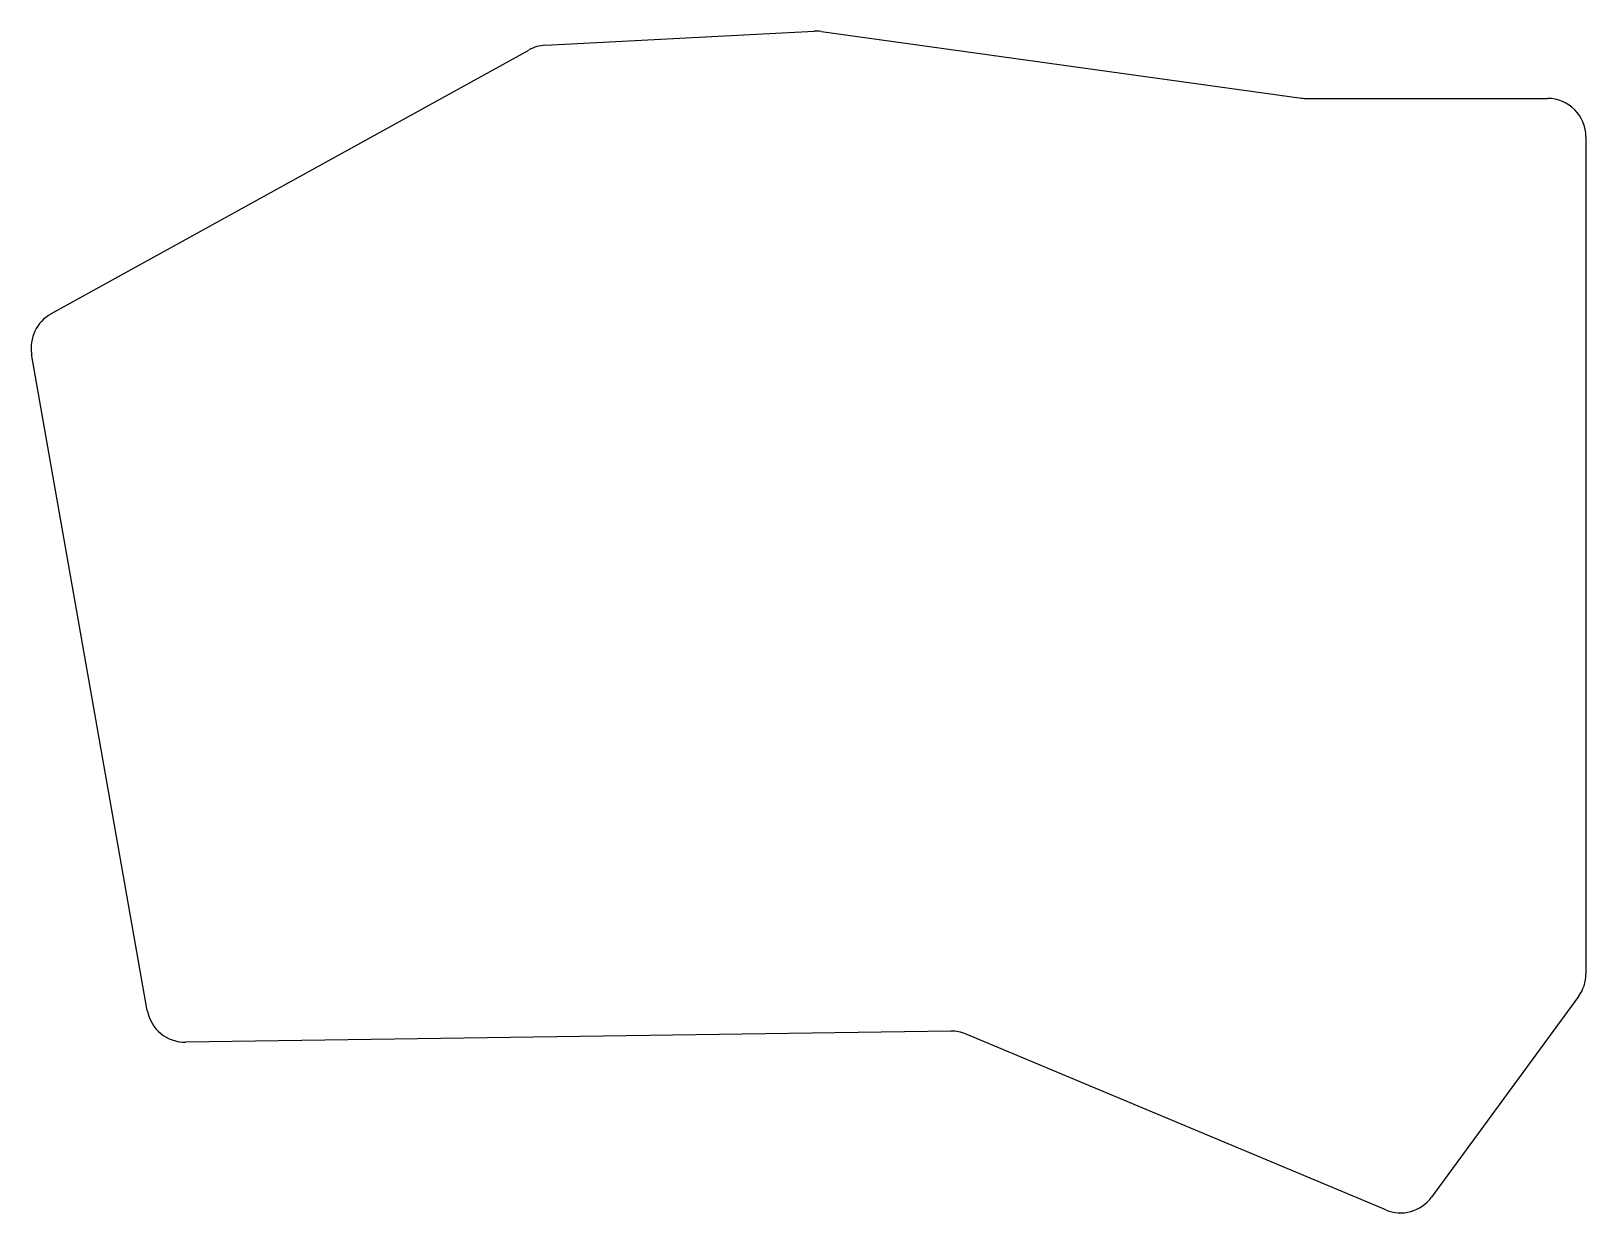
# Model space of a CAD drawing. Header units: millimetres. Extents: x 88 to 210, y -170 to -78.
import ezdxf

# ---------------------------------------------------------------- set-up
doc = ezdxf.new("R2010")
doc.units = ezdxf.units.MM

msp = doc.modelspace()

# ---------------------------------------------------------------- linework, layer by layer
for p, q in [((128.41, -79.26), (149.4, -78.16)), ((149.97, -78.18), (187.47, -83.38)), ((89.8, -100.23), (127.12, -79.63)), ((187.88, -83.41), (206.68, -83.41)), ((209.68, -86.41), (209.68, -151.73)), ((97.32, -154.59), (88.29, -103.38)), ((209.1, -153.5), (197.62, -169.16)), ((160.08, -156.2), (100.32, -157.07)), ((194.04, -170.16), (161.28, -156.43))]:
    msp.add_line(p, q)
for centre, start, end in [((149.56, -81.15), 82.1025, 93), ((128.57, -82.25), 93, 118.9079), ((187.88, -80.41), 262.1025, 270), ((206.68, -86.41), 0, 90), ((91.25, -102.86), 118.9079, 190), ((206.68, -151.73), 323.762, 0), ((100.28, -154.07), 190, 270.8372), ((160.12, -159.2), 67.2686, 90.8372), ((195.2, -167.39), 247.2686, 323.762)]:
    msp.add_arc(centre, 3, start, end)

doc.saveas('drawing.dxf')
